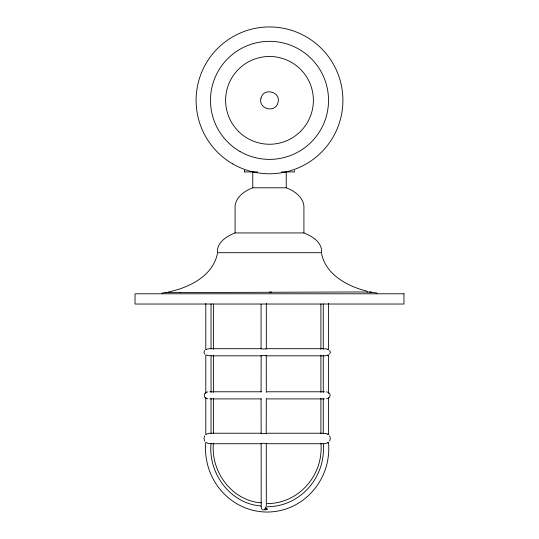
<?xml version="1.0" encoding="UTF-8"?>
<svg xmlns="http://www.w3.org/2000/svg" width="539" height="539" viewBox="0 0 539 539"><rect width="100%" height="100%" fill="white"/><g stroke="black" fill="none" stroke-linecap="round" stroke-linejoin="round"><path stroke-width="0.81" d="M261.152 506.775L261.462 508.675L262.439 509.638A2.331 2.176 7.5 0 0 264.44 509.854L265.579 509.133L267.155 509.342L267.155 508.661L266.023 508.513L265.599 509.119M217.453 253.424C212.865 276.184 188.872 287.752 168.094 292.071M265.599 509.793L266.246 508.594L265.599 509.8L265.599 507.731L265.067 508.156L265.067 509.564M266.212 433.558L266.32 398.308M266.023 508.513L266.091 506.62M204.665 435.849L203.964 438.47L204.665 441.097M329.646 441.097L330.346 438.47L329.646 435.849M211.039 398.355L211.039 433.572C209.651 432.298 206.026 434.549 206.114 434.36M267.155 506.761C300.978 506.552 326.203 476.543 323.272 443.375C324.438 444.944 329.477 441.677 327.793 442.842M204.665 350.478L203.964 352.257L204.665 354.042M329.646 354.042L330.346 352.257L329.646 350.478M261.186 506.694L261.152 443.597M266.212 443.388L264.44 443.368A2.439 0.93 3.1 0 0 262.439 443.348L261.078 443.685M211.039 303.841L211.039 348.928C209.698 348.073 206.161 349.535 206.114 349.461M323.272 392.486L323.272 355.592C324.35 356.663 329.39 354.473 327.793 355.228M328.514 442.337C331.93 478.753 304.319 511.821 267.155 512.05C229.991 511.821 202.381 478.753 205.797 442.337L208.276 443.536L211.039 443.375C208.034 473.094 230.227 503.817 260.829 505.926M323.272 398.355L323.272 433.572L326.034 433.41L328.514 434.609L328.514 397.681M261.078 392.008L261.152 355.74M265.936 355.437L266.246 355.794L264.44 355.585A2.533 0.687 2.1 0 0 262.439 355.572L261.119 355.828M261.152 433.349L261.078 398.739M266.273 433.41L264.44 433.578A2.439 0.93 -3.1 0 1 262.439 433.599L261.119 433.228M211.039 392.486L211.039 355.592L208.276 355.7L205.797 354.884L205.797 393.49M323.272 303.841L323.272 348.928L326.034 348.814L328.514 349.629L328.514 303.504M265.936 349.083L266.32 348.787L266.32 303.491M261.152 348.773L262.439 348.942A2.533 0.687 -2.1 0 0 264.44 348.928L266.32 348.787M323.656 433.403L323.272 433.572M303.915 232.942L303.915 205.797C302.75 196.674 294.227 190.806 286.236 187.801L252.764 187.801C244.773 190.806 236.25 196.674 235.085 205.797L235.085 232.942C226.838 236.149 216.435 242.476 217.48 252.703L321.52 252.703C322.565 242.476 312.162 236.149 303.915 232.942L235.085 232.942M323.649 348.814L323.272 348.928M377.152 293.101L370.967 292.084L356.899 291.97L165.089 292.63L166.692 292.65M207.852 391.9C203.008 391.994 203.008 398.692 207.852 398.786M326.459 398.786C331.303 398.692 331.303 391.994 326.459 391.9M180.066 292.428L179.628 292.461M165.163 292.603L161.848 293.101M267.155 503.588C299.165 503.574 323.791 474.637 320.907 443.206M244.396 171.928L244.396 170.6L244.396 171.928L257.669 171.928M281.331 171.928L294.604 171.928L294.604 170.6M269.5 292.071L271.777 292.071M367.591 292.071L367.187 292.01M211.187 348.693L261.321 348.693M267.155 348.693L323.13 348.693M211.187 355.828L261.321 355.828M267.155 355.828L323.13 355.828M209.866 391.779L261.321 391.779M267.155 391.779L324.444 391.779M209.866 398.907L261.321 398.907M267.155 398.907L324.444 398.907M211.187 433.228L261.321 433.228M267.155 433.228L323.13 433.228M211.187 443.718L261.321 443.718M267.155 443.718L323.13 443.718M369.282 292.185L371.304 292.219L370.967 292.084M323.272 355.592L323.656 355.706M323.272 443.375L323.656 443.536M261.428 502.833C232.127 500.974 210.574 471.706 213.404 443.206M366.864 291.148C347.547 286.33 325.644 274.722 321.547 253.424M327.793 349.285L328.514 349.629M266.273 355.7L266.32 392.459M327.793 434.104L328.514 434.609M266.273 443.536L266.32 505.912M328.514 354.884L328.514 393.49M320.907 304.003L320.907 349.326M320.907 355.174L320.907 392.426M320.907 398.26L320.907 433.747M286.236 171.928L286.236 187.801M261.078 304.124L261.078 348.713M252.764 171.928L252.764 187.801M213.404 304.003L213.404 349.326M213.404 355.174L213.404 392.426M213.404 398.26L213.404 433.747M205.797 303.504L205.797 349.629M205.797 397.681L205.797 434.609M267.155 509.409A58.738 58.738 0 0 1 264.743 509.355M261.024 98.091C257.689 108.871 275.469 113.635 277.976 102.632C281.311 91.852 263.531 87.089 261.024 98.091M403.967 293.789L135.033 293.789L135.033 304.03L403.967 304.03L403.967 293.789M238.467 131.395A43.888 43.888 0 0 0 311.892 111.721A43.888 43.888 0 0 0 258.141 57.969A43.888 43.888 0 0 0 238.467 131.395M232.794 163.937A73.412 73.412 0 0 0 342.912 100.362A73.412 73.412 0 0 0 232.794 36.787A73.412 73.412 0 0 0 232.794 163.937M239.99 151.479A59.027 59.027 0 0 0 328.527 100.362A59.027 59.027 0 0 0 239.99 49.244A59.027 59.027 0 0 0 239.99 151.479"/></g></svg>
